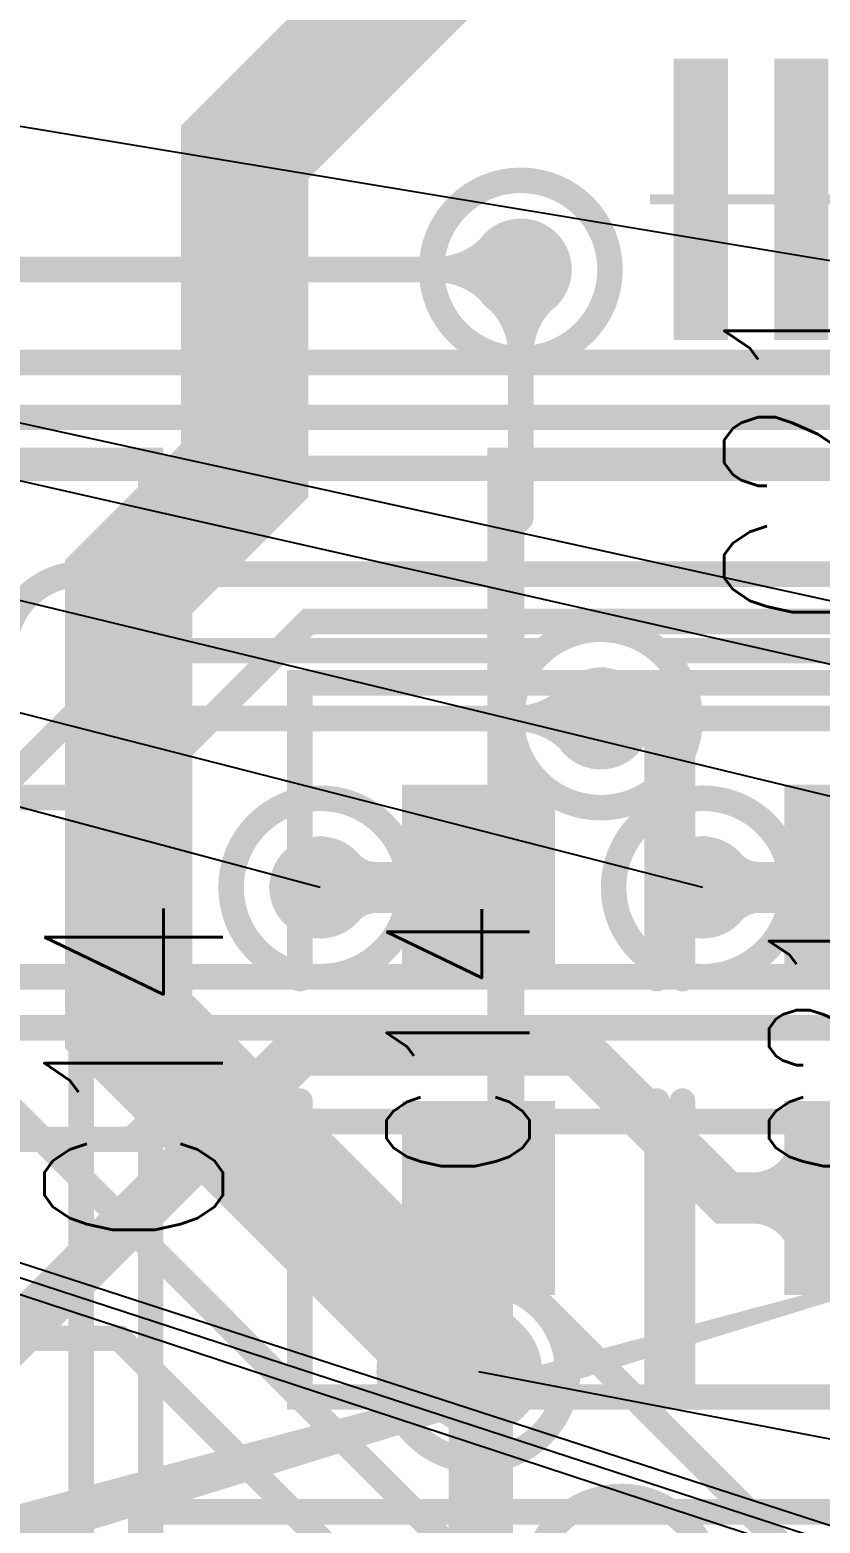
# Model space of a CAD drawing. Extents: x -4539 to 5978, y -4736 to 3041.
# Drawn here: x 1892.1 to 2047, y 840.3 to 1133 of the extents above; entities that cross this region are included whole.
import ezdxf
from ezdxf.enums import TextEntityAlignment as Align

# ---------------------------------------------------------------- set-up
doc = ezdxf.new("R2010")
doc.units = 0
for name, pattern in [('SIG_108', [2, 1, 1]), ('SIG_14', [2, 1, 1]), ('SIG_15', [2, 1, 1]), ('SIG_16', [2, 1, 1]), ('SIG_173', [2, 1, 1]), ('SIG_195', [2, 1, 1]), ('SIG_196', [2, 1, 1]), ('SIG_20', [2, 1, 1]), ('SIG_22', [2, 1, 1]), ('SIG_24', [2, 1, 1]), ('SIG_25', [2, 1, 1]), ('SIG_26', [2, 1, 1]), ('SIG_27', [2, 1, 1]), ('SIG_58', [2, 1, 1]), ('SIG_69', [2, 1, 1]), ('SIG_94', [2, 1, 1])]:
    doc.linetypes.add(name, pattern=pattern)
doc.layers.get('0').update_dxf_attribs({"color": 254, "linetype": 'CONTINUOUS'})
for name, color, linetype in [('DRIL_NPLTE_THRU_01', 16, 'CONTINUOUS'), ('DRIL_NPLTE_THRU_02', 2, 'CONTINUOUS'), ('DRIL_NPLTE_THRU_03', 34, 'CONTINUOUS'), ('DRIL_NPLTE_THRU_04', 96, 'CONTINUOUS'), ('DRIL_NPLTE_THRU_05', 6, 'CONTINUOUS'), ('DRIL_NPLTE_THRU_06', 176, 'CONTINUOUS'), ('DRIL_PLTE_THRU_01', 16, 'CONTINUOUS'), ('DRIL_PLTE_THRU_02', 2, 'CONTINUOUS'), ('DRIL_PLTE_THRU_03', 34, 'CONTINUOUS'), ('DRIL_PLTE_THRU_04', 96, 'CONTINUOUS'), ('DRIL_PLTE_THRU_05', 6, 'CONTINUOUS'), ('DRIL_PLTE_THRU_06', 176, 'CONTINUOUS'), ('DRIL_SYMBOL', 254, 'CONTINUOUS'), ('LINK_00', 254, 'CONTINUOUS'), ('PADS_BOT', 5, 'CONTINUOUS'), ('PADS_INNER', 1, 'CONTINUOUS'), ('PADS_TOP', 1, 'CONTINUOUS'), ('PART_BOT_2DLINE_00', 4, 'CONTINUOUS'), ('PART_NAME_01', 6, 'CONTINUOUS'), ('PART_NAME_27', 3, 'CONTINUOUS'), ('PART_TOP_2DLINE_00', 6, 'CONTINUOUS'), ('POUR_OUTLINE_05', 216, 'CONTINUOUS'), ('POUR_VIATHERM_02', 56, 'CONTINUOUS'), ('POUR_VIATHERM_05', 216, 'CONTINUOUS'), ('POUR_VOID_02', 56, 'CONTINUOUS'), ('POUR_VOID_05', 216, 'CONTINUOUS'), ('TEAR_01', 1, 'CONTINUOUS'), ('TEAR_03', 43, 'CONTINUOUS'), ('TEAR_04', 3, 'CONTINUOUS'), ('TEAR_06', 5, 'CONTINUOUS'), ('TRACE_01', 1, 'CONTINUOUS'), ('TRACE_03', 43, 'CONTINUOUS'), ('TRACE_04', 3, 'CONTINUOUS'), ('TRACE_06', 5, 'CONTINUOUS'), ('VIAPTS', 1, 'CONTINUOUS')]:
    doc.layers.add(name, color=color, linetype=linetype)
doc.styles.add('W4', font='simplex', dxfattribs={"width": 0.75})
doc.styles.add('W5', font='simplex', dxfattribs={"width": 0.75})

# ---------------------------------------------------------------- blocks, each defined once
blk = doc.blocks.new('POUR_VOID_484')
at = {"layer": 'POUR_VOID_02', "const_width": 5}
blk.add_lwpolyline([(-4229.19, -5414, 1), (-4194.19, -5414, 1)], format="xyb", close=True, dxfattribs=at)
blk = doc.blocks.new('POUR_VOID_483')
at = {"layer": 'POUR_VOID_02', "const_width": 5}
blk.add_lwpolyline([(-4213.5, -5502, 1), (-4178.5, -5502, 1)], format="xyb", close=True, dxfattribs=at)
blk = doc.blocks.new('POUR_VOID_482')
at = {"layer": 'POUR_VOID_02', "const_width": 5}
blk.add_lwpolyline([(-4237.5, -5630, 1), (-4202.5, -5630, 1)], format="xyb", close=True, dxfattribs=at)
blk = doc.blocks.new('POUR_VOID_478')
at = {"layer": 'POUR_VOID_02', "const_width": 5}
blk.add_lwpolyline([(-4209.5, -5672, 1), (-4174.5, -5672, 1)], format="xyb", close=True, dxfattribs=at)
blk = doc.blocks.new('POUR_OUTLINE_418')
for name in ['POUR_VOID_484', 'POUR_VOID_483', 'POUR_VOID_482', 'POUR_VOID_478']:
    blk.add_blockref(name, (0, 0))
blk = doc.blocks.new('POUR_VIATHERM_845')
at = {"layer": 'POUR_VIATHERM_02'}
for points in [[(-4251, -5525.13), (-4251, -5525.13)], [(-4261, -5535.13), (-4261, -5535.13)], [(-4241, -5535.13), (-4241, -5535.13)], [(-4251, -5545.13), (-4251, -5545.13)]]:
    blk.add_lwpolyline(points, dxfattribs=at)
blk = doc.blocks.new('POUR_VIATHERM_850')
at = {"layer": 'POUR_VIATHERM_02'}
for points in [[(-4176, -5525.13), (-4176, -5525.13)], [(-4186, -5535.13), (-4186, -5535.13)], [(-4166, -5535.13), (-4166, -5535.13)], [(-4176, -5545.13), (-4176, -5545.13)]]:
    blk.add_lwpolyline(points, dxfattribs=at)
blk = doc.blocks.new('POUR_HEADER_0')
for name in ['POUR_OUTLINE_418', 'POUR_VIATHERM_845', 'POUR_VIATHERM_850']:
    blk.add_blockref(name, (6185, 6485))
blk = doc.blocks.new('POUR_VOID_146')
at = {"layer": 'POUR_VOID_05', "const_width": 5}
blk.add_lwpolyline([(-4268.5, -5535.13, 1), (-4233.5, -5535.13, 1)], format="xyb", close=True, dxfattribs=at)
blk = doc.blocks.new('POUR_VOID_25')
at = {"layer": 'POUR_VOID_05', "const_width": 5}
blk.add_lwpolyline([(-4193.5, -5535.13, 1), (-4158.5, -5535.13, 1)], format="xyb", close=True, dxfattribs=at)
blk = doc.blocks.new('POUR_VOID_24')
at = {"layer": 'POUR_VOID_05', "const_width": 5}
blk.add_lwpolyline([(-4209.5, -5672, 1), (-4174.5, -5672, 1)], format="xyb", close=True, dxfattribs=at)
blk = doc.blocks.new('POUR_OUTLINE_4')
at = {"layer": 'POUR_OUTLINE_05', "const_width": 5}
blk.add_lwpolyline([(-3987.93, -5758.55), (-3987.93, -5538.01, -0.398149), (-4010.6, -5529.94, -3.631524), (-4009.4, -5512.06, -0.360079), (-3987.93, -5505.99), (-3987.93, -5488.72), (-4088.46, -5488.72, -0.712246), (-4121.54, -5488.72), (-4184.6, -5488.72, -2.700481), (-4207.4, -5488.72), (-4297.89, -5488.72), (-4297.89, -5679.15, -0.327566)], format="xyb", dxfattribs=at)
for name in ['POUR_VOID_146', 'POUR_VOID_25', 'POUR_VOID_24']:
    blk.add_blockref(name, (0, 0))
blk = doc.blocks.new('POUR_VIATHERM_366')
at = {"layer": 'POUR_VIATHERM_05'}
for points in [[(-4220, -5620), (-4220, -5620)], [(-4230, -5630), (-4230, -5630)], [(-4210, -5630), (-4210, -5630)], [(-4220, -5640), (-4220, -5640)]]:
    blk.add_lwpolyline(points, dxfattribs=at)
blk = doc.blocks.new('POUR_HEADER_1')
for name in ['POUR_OUTLINE_4', 'POUR_VIATHERM_366']:
    blk.add_blockref(name, (5333.86, 5791.34))
blk = doc.blocks.new('POUR_VOID_189')
at = {"layer": 'POUR_VOID_05', "const_width": 5}
blk.add_lwpolyline([(-4229.19, -5414, 1), (-4194.19, -5414, 1)], format="xyb", close=True, dxfattribs=at)
blk = doc.blocks.new('POUR_VOID_187')
at = {"layer": 'POUR_VOID_05', "const_width": 5}
blk.add_lwpolyline([(-4312.89, -5488.72, -0.414214), (-4297.89, -5473.72), (-4119.84, -5473.72, -0.554043), (-4090.16, -5473.72), (-4089.29, -5473.72, -2.985255), (-4068.21, -5473.72), (-3987.93, -5473.72, -0.116345), (-3981.23, -5475.3, -0.156543), (-3972.5, -5472.5), (-3938.61, -5472.5, -1.384413), (-3905.39, -5472.5), (-3852.5, -5472.5), (-3852.5, -5462.8, -1.508829), (-3852.5, -5430.56), (-3852.5, -5117.51, -11.347787), (-3852.5, -5092.49), (-3852.5, -4987.5, -0.414214), (-3837.5, -4972.5), (-3692.5, -4972.5, -0.414214), (-3677.5, -4987.5), (-3677.5, -6127.5, -0.414214)], format="xyb", dxfattribs=at)
blk = doc.blocks.new('POUR_OUTLINE_162')
for name in ['POUR_VOID_187', 'POUR_VOID_189']:
    blk.add_blockref(name, (0, 0))
blk = doc.blocks.new('POUR_HEADER_3')
blk.add_blockref('POUR_OUTLINE_162', (6185, 6485))
blk = doc.blocks.new('SMOOTH_5')
at = {"const_width": 2.5}
blk.add_lwpolyline([(-1.25, 0, 1), (1.25, 0, 1)], format="xyb", close=True, dxfattribs=at)
blk = doc.blocks.new('PART_BODY_TOP_2')
at = {"layer": 'PART_TOP_2DLINE_00', "const_width": 5}
for points in [[(-12, 35), (-70, 35), (-70, -35), (-12, -35)], [(12, 35), (70, 35), (70, -35), (12, -35)]]:
    blk.add_lwpolyline(points, dxfattribs=at)
at = {"layer": 'PART_TOP_2DLINE_00'}
for p in [(-70, 35), (-12, 35), (12, 35), (70, 35), (-70, -35), (-12, -35), (12, -35), (70, -35)]:
    blk.add_blockref('SMOOTH_5', p, dxfattribs=at)
blk = doc.blocks.new('DRIL_SYMBOL_0')
at = {"layer": 'DRIL_SYMBOL', "const_width": 2}
for points in [[(0, -10), (0, 10)], [(-10, 0), (10, 0)]]:
    blk.add_lwpolyline(points, dxfattribs=at)
blk = doc.blocks.new('DRIL_HOLE_0')
blk.add_lwpolyline([(0, 0, 1), (0, 0, 1)], format="xyb", close=True)
blk.add_blockref('DRIL_SYMBOL_0', (0, 0))
blk = doc.blocks.new('PAD_2')
blk.add_lwpolyline([(0, 0, 1), (0, 0, 1)], format="xyb", close=True)
blk = doc.blocks.new('PAD_3')
at = {"const_width": 30}
blk.add_lwpolyline([(-19, 0), (19, 0)], dxfattribs=at)
blk = doc.blocks.new('STK_TOP_5')
at = {"layer": 'DRIL_PLTE_THRU_01'}
blk.add_blockref('DRIL_HOLE_0', (0, 0), dxfattribs=at)
at = {"layer": 'DRIL_PLTE_THRU_02'}
blk.add_blockref('DRIL_HOLE_0', (0, 0), dxfattribs=at)
at = {"layer": 'DRIL_PLTE_THRU_03'}
blk.add_blockref('DRIL_HOLE_0', (0, 0), dxfattribs=at)
at = {"layer": 'DRIL_PLTE_THRU_04'}
blk.add_blockref('DRIL_HOLE_0', (0, 0), dxfattribs=at)
at = {"layer": 'DRIL_PLTE_THRU_05'}
blk.add_blockref('DRIL_HOLE_0', (0, 0), dxfattribs=at)
at = {"layer": 'DRIL_PLTE_THRU_06'}
blk.add_blockref('DRIL_HOLE_0', (0, 0), dxfattribs=at)
at = {"layer": 'PADS_BOT'}
blk.add_blockref('PAD_2', (0, 0), dxfattribs=at)
at = {"layer": 'PADS_INNER'}
blk.add_blockref('PAD_2', (0, 0), dxfattribs=at)
at = {"layer": 'PADS_TOP'}
blk.add_blockref('PAD_3', (0, 0), dxfattribs=at)
blk = doc.blocks.new('SYM_TOP_4')
for name, p in [('PART_BODY_TOP_2', (0, 0)), ('STK_TOP_5', (-31, 0)), ('STK_TOP_5', (31, 0))]:
    blk.add_blockref(name, p)
blk = doc.blocks.new('PART_TOP_5')
blk.add_blockref('SYM_TOP_4', (0, 0))
at = {"layer": 'PART_NAME_01', "style": 'W5', "width": 0.75}
blk.add_text('C14', height=35, dxfattribs=at).set_placement((-40.6, 50.1))
at = {"layer": 'PART_NAME_27', "style": 'W4', "width": 0.75}
blk.add_text('C14', height=28, dxfattribs=at).set_placement((0, -10), align=Align.CENTER)
blk = doc.blocks.new('PART_TOP_13')
blk.add_blockref('SYM_TOP_4', (0, 0))
at = {"layer": 'PART_NAME_01', "style": 'W5', "width": 0.75}
blk.add_text('C21', height=35, dxfattribs=at).set_placement((80.46, -8.19))
at = {"layer": 'PART_NAME_27', "style": 'W4', "width": 0.75}
blk.add_text('C21', height=28, dxfattribs=at).set_placement((0, -10), align=Align.CENTER)
blk = doc.blocks.new('PART_BODY_TOP_7')
at = {"layer": 'PART_TOP_2DLINE_00', "const_width": 5}
blk.add_lwpolyline([(-157.48, -236.22), (-157.48, 236.22), (157.48, 236.22), (157.48, -236.22)], close=True, dxfattribs=at)
at = {"layer": 'PART_TOP_2DLINE_00'}
blk.add_blockref('SMOOTH_5', (-157.48, -236.22), dxfattribs=at)
blk = doc.blocks.new('SYM_TOP_9')
blk.add_blockref('PART_BODY_TOP_7', (0, 0))
blk = doc.blocks.new('PART_TOP_34')
blk.add_blockref('SYM_TOP_9', (0, 0))
blk = doc.blocks.new('PART_BODY_BOT_9')
at = {"layer": 'PART_BOT_2DLINE_00', "const_width": 5}
blk.add_lwpolyline([(-338.58, 265.75), (-42.32, 265.75), (-42.32, 232.53), (42.32, 232.53), (42.32, 265.75), (338.58, 265.75), (338.58, -265.75), (-338.58, -265.75)], close=True, dxfattribs=at)
at = {"layer": 'PART_BOT_2DLINE_00'}
for p in [(-338.58, 265.75), (-338.58, -265.75)]:
    blk.add_blockref('SMOOTH_5', p, dxfattribs=at)
blk = doc.blocks.new('PAD_12')
at = {"const_width": 10.63}
blk.add_lwpolyline([(-27.56, 0), (27.56, 0)], dxfattribs=at)
blk = doc.blocks.new('STK_BOT_15')
at = {"layer": 'DRIL_NPLTE_THRU_01'}
blk.add_blockref('DRIL_HOLE_0', (0, 0), dxfattribs=at)
at = {"layer": 'DRIL_NPLTE_THRU_02'}
blk.add_blockref('DRIL_HOLE_0', (0, 0), dxfattribs=at)
at = {"layer": 'DRIL_NPLTE_THRU_03'}
blk.add_blockref('DRIL_HOLE_0', (0, 0), dxfattribs=at)
at = {"layer": 'DRIL_NPLTE_THRU_04'}
blk.add_blockref('DRIL_HOLE_0', (0, 0), dxfattribs=at)
at = {"layer": 'DRIL_NPLTE_THRU_05'}
blk.add_blockref('DRIL_HOLE_0', (0, 0), dxfattribs=at)
at = {"layer": 'DRIL_NPLTE_THRU_06'}
blk.add_blockref('DRIL_HOLE_0', (0, 0), dxfattribs=at)
at = {"layer": 'PADS_BOT'}
blk.add_blockref('PAD_12', (0, 0), dxfattribs=at)
at = {"layer": 'PADS_INNER'}
blk.add_blockref('PAD_2', (0, 0), dxfattribs=at)
at = {"layer": 'PADS_TOP'}
blk.add_blockref('PAD_2', (0, 0), dxfattribs=at)
blk = doc.blocks.new('SYM_BOT_11')
for name, p in [('PART_BODY_BOT_9', (0, 0)), ('STK_BOT_15', (-389.76, 226.38)), ('STK_BOT_15', (-389.76, 206.69))]:
    blk.add_blockref(name, p)
blk = doc.blocks.new('PART_BOT_37')
blk.add_blockref('SYM_BOT_11', (0, 0))
blk = doc.blocks.new('PART_BOT_39')
blk.add_blockref('SYM_BOT_11', (0, 0))
blk = doc.blocks.new('TRACE_532')
at = {"layer": 'TRACE_01', "linetype": 'SIG_14', "const_width": 5}
blk.add_lwpolyline([(1535.43, 964.57), (1555.12, 984.25), (1579.64, 984.25), (1594.49, 999.1), (1594.49, 1008.78), (1606.99, 1021.28), (1631.58, 1021.28), (1664.03, 1053.72), (1706.77, 1053.72), (1710.08, 1057.03), (2104.47, 1057.03), (2121.25, 1040.25)], dxfattribs=at)
blk = doc.blocks.new('TEAR_2008008000061')
at = {"const_width": 5}
for points in [[(16.5, 0, -0.196262), (6.21, 4.2)], [(16.5, 0, -0.067729), (7.4, 1.24)], [(16.5, 0, 0.196262), (6.21, -4.2)], [(16.5, 0, 0.067729), (7.4, -1.24)]]:
    blk.add_lwpolyline(points, format="xyb", dxfattribs=at)
for p in [(6.21, 4.2), (7.4, 1.24), (7.4, -1.24), (16.5, 0), (16.5, 0), (16.5, 0), (16.5, 0), (6.21, -4.2)]:
    blk.add_blockref('SMOOTH_5', p)
blk = doc.blocks.new('TRACE_526')
at = {"layer": 'TRACE_06', "linetype": 'SIG_15', "const_width": 5}
blk.add_lwpolyline([(2004, 998), (2127.26, 998), (2181.1, 1051.84), (2181.1, 1099.76)], dxfattribs=at)
at = {"layer": 'TEAR_06'}
blk.add_blockref('TEAR_2008008000061', (2004, 998), dxfattribs=at)
at = {"layer": 'TRACE_06'}
for p in [(2181.1, 1099.76), (2181.1, 1051.84), (2004, 998), (2127.26, 998)]:
    blk.add_blockref('SMOOTH_5', p, dxfattribs=at)
blk = doc.blocks.new('TEAR_2008008000063')
at = {"const_width": 5}
for points in [[(-16.5, 0, 0.196262), (-6.21, 4.2)], [(-16.5, 0, 0.067729), (-7.4, 1.24)], [(-16.5, 0, -0.196262), (-6.21, -4.2)], [(-16.5, 0, -0.067729), (-7.4, -1.24)]]:
    blk.add_lwpolyline(points, format="xyb", dxfattribs=at)
for p in [(-6.21, 4.2), (-7.4, 1.24), (-16.5, 0), (-16.5, 0), (-16.5, 0), (-16.5, 0), (-7.4, -1.24), (-6.21, -4.2)]:
    blk.add_blockref('SMOOTH_5', p)
blk = doc.blocks.new('TRACE_528')
at = {"layer": 'TRACE_01', "linetype": 'SIG_15', "const_width": 5}
blk.add_lwpolyline([(1574.8, 964.57), (1592.15, 947.22), (1677.72, 947.22), (1712.94, 982.44), (1884.51, 982.44), (1900.07, 998), (2004, 998)], dxfattribs=at)
at = {"layer": 'TEAR_01'}
blk.add_blockref('TEAR_2008008000063', (2004, 998), dxfattribs=at)
at = {"layer": 'TRACE_01'}
for p in [(1900.07, 998), (2004, 998)]:
    blk.add_blockref('SMOOTH_5', p, dxfattribs=at)
blk = doc.blocks.new('TRACE_416')
at = {"layer": 'TRACE_03', "linetype": 'SIG_16', "const_width": 5}
blk.add_lwpolyline([(1552, 946), (1626.88, 946), (1631.38, 950.5), (1776.33, 950.5), (1789.46, 937.37), (2100.23, 937.37), (2120.86, 958), (2144, 958)], dxfattribs=at)
blk = doc.blocks.new('SMOOTH_10')
at = {"const_width": 5}
blk.add_lwpolyline([(-2.5, 0, 1), (2.5, 0, 1)], format="xyb", close=True, dxfattribs=at)
blk = doc.blocks.new('TEAR_2008008000100')
at = {"const_width": 10}
for points in [[(7.78, 7.78, -0.196261), (0.95, 4.91)], [(7.78, 7.78, 0.196261), (4.91, 0.95)]]:
    blk.add_lwpolyline(points, format="xyb", dxfattribs=at)
for p in [(7.78, 7.78), (7.78, 7.78), (0.95, 4.91), (4.91, 0.95)]:
    blk.add_blockref('SMOOTH_10', p)
blk = doc.blocks.new('TEAR_2008008000101')
at = {"const_width": 10}
for points in [[(-21.2, 0, 0.292603), (-10, 7.17)], [(-21.2, 0, -0.292603), (-10, -7.17)]]:
    blk.add_lwpolyline(points, format="xyb", dxfattribs=at)
blk.add_lwpolyline([(-21.2, 0), (-10, 0)], dxfattribs=at)
for p in [(-10, 7.17), (-21.2, 0), (-21.2, 0), (-21.2, 0), (-10, 0), (-10, -7.17)]:
    blk.add_blockref('SMOOTH_10', p)
blk = doc.blocks.new('TRACE_892')
at = {"layer": 'TRACE_01', "linetype": 'SIG_20', "const_width": 10}
blk.add_lwpolyline([(1871, 859), (1945, 933), (1999.57, 933), (2028.57, 904), (2055, 904)], dxfattribs=at)
at = {"layer": 'TEAR_01'}
for name, p in [('TEAR_2008008000101', (2055, 904)), ('TEAR_2008008000100', (1871, 859))]:
    blk.add_blockref(name, p, dxfattribs=at)
at = {"layer": 'TRACE_01'}
for p in [(1945, 933), (1999.57, 933), (2028.57, 904), (2055, 904), (1871, 859)]:
    blk.add_blockref('SMOOTH_10', p, dxfattribs=at)
blk = doc.blocks.new('TRACE_1300')
at = {"layer": 'TRACE_03', "linetype": 'SIG_22', "const_width": 5}
blk.add_lwpolyline([(1271, 1037), (1304.5, 1003.5), (1531.64, 1003.5), (1536.39, 998.75), (1733.75, 998.75), (1750, 982.5), (1912.12, 982.5), (1946.62, 1017), (2095, 1017)], dxfattribs=at)
at = {"layer": 'TRACE_03'}
for p in [(1946.62, 1017), (1912.12, 982.5)]:
    blk.add_blockref('SMOOTH_5', p, dxfattribs=at)
blk = doc.blocks.new('TRACE_1830')
at = {"layer": 'TRACE_01', "linetype": 'SIG_24', "const_width": 5}
blk.add_lwpolyline([(1478.72, 1003.94), (1478.72, 1021.79), (1529.61, 1072.68), (1571.53, 1072.68), (1580.49, 1063.72), (1702.63, 1063.72), (1706.67, 1067.77), (2193.39, 1067.77), (2199.12, 1073.5), (2274.62, 1073.5), (2294.81, 1053.32), (2340.68, 1053.32)], dxfattribs=at)
blk = doc.blocks.new('TRACE_392')
at = {"layer": 'TRACE_01', "linetype": 'SIG_25', "const_width": 5}
blk.add_lwpolyline([(1614.17, 1003.94), (1632.52, 1007.44), (1668.8, 1043.72), (1710.91, 1043.72), (1714.22, 1047.03), (2089.72, 1047.03), (2114, 1022.75), (2188.87, 1022.75), (2199.12, 1033), (2278, 1033)], dxfattribs=at)
blk = doc.blocks.new('TRACE_580')
at = {"layer": 'TRACE_03', "linetype": 'SIG_26', "const_width": 5}
blk.add_lwpolyline([(1552, 906), (1552.58, 905.42), (1565.66, 918.5), (1580.44, 918.5), (1584.94, 923), (1661.25, 923), (1668.75, 915.5), (1912.12, 915.5), (1915.62, 919), (2144, 919)], dxfattribs=at)
at = {"layer": 'TRACE_03'}
for p in [(1915.62, 919), (1912.12, 915.5)]:
    blk.add_blockref('SMOOTH_5', p, dxfattribs=at)
blk = doc.blocks.new('TRACE_426')
at = {"layer": 'TRACE_03', "linetype": 'SIG_27', "const_width": 5}
blk.add_lwpolyline([(1515.75, 946), (1516.33, 945.42), (1529.41, 958.5), (1535.8, 958.5), (1540.8, 963.5), (1578.27, 963.5), (1581.27, 960.5), (1854.54, 960.5), (1867.67, 947.37), (2090.39, 947.37), (2118.52, 975.5), (2153, 975.5), (2166, 962.5), (2189.5, 962.5), (2205, 978)], dxfattribs=at)
blk = doc.blocks.new('TEAR_2008008000258')
at = {"const_width": 5}
for points in [[(0, -16.5, 0.196262), (-4.2, -6.21)], [(0, -16.5, 0.067729), (-1.24, -7.4)], [(0, -16.5, -0.196262), (4.2, -6.21)], [(0, -16.5, -0.067729), (1.24, -7.4)]]:
    blk.add_lwpolyline(points, format="xyb", dxfattribs=at)
for p in [(-4.2, -6.21), (-1.24, -7.4), (1.24, -7.4), (4.2, -6.21), (0, -16.5), (0, -16.5), (0, -16.5), (0, -16.5)]:
    blk.add_blockref('SMOOTH_5', p)
blk = doc.blocks.new('TRACE_1440')
at = {"layer": 'TRACE_04', "linetype": 'SIG_58', "const_width": 5}
blk.add_lwpolyline([(1988.31, 1086), (1988.31, 1037.28)], dxfattribs=at)
at = {"layer": 'TEAR_04'}
blk.add_blockref('TEAR_2008008000258', (1988.31, 1086), dxfattribs=at)
at = {"layer": 'TRACE_04'}
for p in [(1988.31, 1086), (1988.31, 1037.28)]:
    blk.add_blockref('SMOOTH_5', p, dxfattribs=at)
blk = doc.blocks.new('TEAR_2008008000261')
at = {"const_width": 5}
for points in [[(-16.5, 0, 0.196262), (-6.21, 4.2)], [(-16.5, 0, 0.067729), (-7.4, 1.24)], [(-16.5, 0, -0.196262), (-6.21, -4.2)], [(-16.5, 0, -0.067729), (-7.4, -1.24)]]:
    blk.add_lwpolyline(points, format="xyb", dxfattribs=at)
for p in [(-6.21, 4.2), (-7.4, 1.24), (-16.5, 0), (-16.5, 0), (-16.5, 0), (-16.5, 0), (-7.4, -1.24), (-6.21, -4.2)]:
    blk.add_blockref('SMOOTH_5', p)
blk = doc.blocks.new('TRACE_1446')
at = {"layer": 'TRACE_03', "linetype": 'SIG_58', "const_width": 5}
blk.add_lwpolyline([(1340.79, 1109.79), (1758.78, 1109.79), (1782.57, 1086), (1988.31, 1086)], dxfattribs=at)
at = {"layer": 'TEAR_03'}
blk.add_blockref('TEAR_2008008000261', (1988.31, 1086), dxfattribs=at)
at = {"layer": 'TRACE_03'}
blk.add_blockref('SMOOTH_5', (1988.31, 1086), dxfattribs=at)
blk = doc.blocks.new('TRACE_820')
at = {"layer": 'TRACE_03', "linetype": 'SIG_69', "const_width": 5}
blk.add_lwpolyline([(1439, 946), (1463.77, 921.23), (1475.02, 921.23), (1509.75, 886.5), (1653.75, 886.5), (1655.75, 888.5), (1701.5, 888.5), (1729.5, 860.5), (1805, 860.5), (1821, 876.5), (1909.62, 876.5), (1958.12, 828), (2008, 828)], dxfattribs=at)
at = {"layer": 'TRACE_03'}
blk.add_blockref('SMOOTH_5', (1909.62, 876.5), dxfattribs=at)
blk = doc.blocks.new('TRACE_1286')
at = {"layer": 'TRACE_06', "linetype": 'SIG_94', "const_width": 5}
blk.add_lwpolyline([(1810, 1000), (2038, 772), (2041.75, 772), (2092.75, 721), (2092.75, 720), (2111.51, 701.25), (2127.71, 701.25), (2278.5, 550.46), (2278.5, 505.88), (2359.4, 424.98), (2359.4, 414.25)], dxfattribs=at)
blk = doc.blocks.new('TEAR_2008008000515')
at = {"const_width": 5}
for points in [[(16.15, 0, -0.196261), (6.08, 4.11)], [(16.15, 0, -0.067729), (7.24, 1.21)], [(16.15, 0, 0.196261), (6.08, -4.11)], [(16.15, 0, 0.067729), (7.24, -1.21)]]:
    blk.add_lwpolyline(points, format="xyb", dxfattribs=at)
for p in [(6.08, 4.11), (7.24, 1.21), (7.24, -1.21), (16.15, 0), (16.15, 0), (16.15, 0), (16.15, 0), (6.08, -4.11)]:
    blk.add_blockref('SMOOTH_5', p)
blk = doc.blocks.new('TEAR_2008008000516')
at = {"const_width": 5}
for points in [[(-11.67, 11.67, 0.196262), (-1.42, 7.36)], [(-11.67, 11.67, -0.196262), (-7.36, 1.42)], [(-11.67, 11.67, 0.067729), (-4.35, 6.11)], [(-11.67, 11.67, -0.067729), (-6.11, 4.35)]]:
    blk.add_lwpolyline(points, format="xyb", dxfattribs=at)
for p in [(-11.67, 11.67), (-11.67, 11.67), (-11.67, 11.67), (-11.67, 11.67), (-1.42, 7.36), (-6.11, 4.35), (-4.35, 6.11), (-7.36, 1.42)]:
    blk.add_blockref('SMOOTH_5', p)
blk = doc.blocks.new('TRACE_486')
at = {"layer": 'TRACE_01', "linetype": 'SIG_108', "const_width": 5}
blk.add_lwpolyline([(1653.54, 846.46), (1672.3, 846.46), (1679.34, 853.5), (1721.18, 853.5), (1769.7, 804.97), (1790.68, 804.97), (1816.66, 778.99), (1853.7, 778.99), (1866.61, 766.09), (1866.61, 729.64), (1911.67, 684.58), (1928.42, 684.58), (1943, 670)], dxfattribs=at)
at = {"layer": 'TEAR_01'}
for name, p in [('TEAR_2008008000515', (1653.54, 846.46)), ('TEAR_2008008000516', (1943, 670))]:
    blk.add_blockref(name, p, dxfattribs=at)
at = {"layer": 'TRACE_01'}
for p in [(1679.34, 853.5), (1721.18, 853.5), (1653.54, 846.46), (1672.3, 846.46), (1769.7, 804.97), (1790.68, 804.97), (1816.66, 778.99), (1853.7, 778.99), (1866.61, 766.09), (1866.61, 729.64), (1911.67, 684.58), (1928.42, 684.58), (1943, 670)]:
    blk.add_blockref('SMOOTH_5', p, dxfattribs=at)
blk = doc.blocks.new('TEAR_0009009000823')
at = {"const_width": 10}
blk.add_lwpolyline([(-16.81, 0), (-3.54, -3.54), (-15, 0), (-3.54, 3.54)], close=True, dxfattribs=at)
blk = doc.blocks.new('TRACE_1718')
at = {"layer": 'TEAR_01'}
blk.add_blockref('TEAR_0009009000823', (1870, 829), dxfattribs=at)
blk = doc.blocks.new('TEAR_2008008000984')
at = {"const_width": 10}
for points in [[(11, 0, -0.196262), (4.14, 2.8)], [(11, 0, 0.196262), (4.14, -2.8)]]:
    blk.add_lwpolyline(points, format="xyb", dxfattribs=at)
for p in [(4.14, 2.8), (11, 0), (11, 0), (4.14, -2.8)]:
    blk.add_blockref('SMOOTH_10', p)
blk = doc.blocks.new('TRACE_182')
at = {"layer": 'TRACE_01', "linetype": 'SIG_173', "const_width": 10}
blk.add_lwpolyline([(1949, 964.87), (1980, 964.87), (1980, 966)], dxfattribs=at)
at = {"layer": 'TEAR_01'}
blk.add_blockref('TEAR_2008008000984', (1949, 964.87), dxfattribs=at)
at = {"layer": 'TRACE_01'}
for p in [(1949, 964.87), (1980, 966), (1980, 964.87)]:
    blk.add_blockref('SMOOTH_10', p, dxfattribs=at)
blk = doc.blocks.new('TEAR_2008008000987')
at = {"const_width": 10}
for points in [[(11, 0, -0.196262), (4.14, 2.8)], [(11, 0, 0.196262), (4.14, -2.8)]]:
    blk.add_lwpolyline(points, format="xyb", dxfattribs=at)
for p in [(4.14, 2.8), (11, 0), (11, 0), (4.14, -2.8)]:
    blk.add_blockref('SMOOTH_10', p)
blk = doc.blocks.new('TRACE_184')
at = {"layer": 'TRACE_01', "linetype": 'SIG_173', "const_width": 10}
blk.add_lwpolyline([(2024, 964.87), (2055, 964.87), (2055, 966)], dxfattribs=at)
at = {"layer": 'TEAR_01'}
blk.add_blockref('TEAR_2008008000987', (2024, 964.87), dxfattribs=at)
at = {"layer": 'TRACE_01'}
for p in [(2024, 964.87), (2055, 966), (2055, 964.87)]:
    blk.add_blockref('SMOOTH_10', p, dxfattribs=at)
blk = doc.blocks.new('SMOOTH_25')
at = {"const_width": 12.5}
blk.add_lwpolyline([(-6.25, 0, 1), (6.25, 0, 1)], format="xyb", close=True, dxfattribs=at)
blk = doc.blocks.new('TEAR_2008008001138')
at = {"const_width": 10}
for points in [[(0, 11, -0.196262), (-2.8, 4.14)], [(0, 11, 0.196262), (2.8, 4.14)]]:
    blk.add_lwpolyline(points, format="xyb", dxfattribs=at)
for p in [(0, 11), (0, 11), (-2.8, 4.14), (2.8, 4.14)]:
    blk.add_blockref('SMOOTH_10', p)
blk = doc.blocks.new('TEAR_2008008001139')
at = {"const_width": 10}
for points in [[(0, -25.2, 0.320465), (-8, -14)], [(0, -25.2, -0.320465), (8, -14)]]:
    blk.add_lwpolyline(points, format="xyb", dxfattribs=at)
blk.add_lwpolyline([(0, -25.2), (0, -14)], dxfattribs=at)
for p in [(-8, -14), (0, -14), (8, -14), (0, -25.2), (0, -25.2), (0, -25.2)]:
    blk.add_blockref('SMOOTH_10', p)
blk = doc.blocks.new('TRACE_168')
at = {"layer": 'TRACE_01', "linetype": 'SIG_195', "const_width": 10}
blk.add_lwpolyline([(1980, 870), (1980, 904)], dxfattribs=at)
at = {"layer": 'TEAR_01'}
for name, p in [('TEAR_2008008001139', (1980, 904)), ('TEAR_2008008001138', (1980, 870))]:
    blk.add_blockref(name, p, dxfattribs=at)
at = {"layer": 'TRACE_01'}
for p in [(1980, 904), (1980, 870)]:
    blk.add_blockref('SMOOTH_10', p, dxfattribs=at)
blk = doc.blocks.new('TEAR_2008008001144')
at = {"const_width": 10}
for points in [[(-4.47, 4.47, 0.196261), (-0.55, 2.82)], [(-4.47, 4.47, -0.196261), (-2.82, 0.55)]]:
    blk.add_lwpolyline(points, format="xyb", dxfattribs=at)
for p in [(-4.47, 4.47), (-4.47, 4.47), (-0.55, 2.82), (-2.82, 0.55)]:
    blk.add_blockref('SMOOTH_10', p)
blk = doc.blocks.new('TRACE_166')
at = {"layer": 'TRACE_01', "linetype": 'SIG_195', "const_width": 10}
blk.add_lwpolyline([(1979.17, 870), (1979.17, 824.33), (1992.52, 810.98)], dxfattribs=at)
at = {"layer": 'TEAR_01'}
blk.add_blockref('TEAR_2008008001144', (1992.52, 810.98), dxfattribs=at)
at = {"layer": 'TRACE_01'}
for p in [(1979.17, 870), (1979.17, 824.33), (1992.52, 810.98)]:
    blk.add_blockref('SMOOTH_10', p, dxfattribs=at)
blk = doc.blocks.new('DRIL_SYMBOL_7')
at = {"layer": 'DRIL_SYMBOL', "const_width": 2}
for points in [[(0, -10), (0, 10)], [(-10, 0), (10, 0)]]:
    blk.add_lwpolyline(points, dxfattribs=at)
blk = doc.blocks.new('DRIL_HOLE_7')
at = {"const_width": 3.5}
blk.add_lwpolyline([(-1.75, 0, 1), (1.75, 0, 1)], format="xyb", close=True, dxfattribs=at)
blk.add_blockref('DRIL_SYMBOL_7', (0, 0))
blk = doc.blocks.new('PAD_15')
at = {"const_width": 10}
blk.add_lwpolyline([(0, -5, 1), (0, 5, 1)], format="xyb", close=True, dxfattribs=at)
blk = doc.blocks.new('STK_TOP_26')
at = {"layer": 'DRIL_PLTE_THRU_01'}
blk.add_blockref('DRIL_HOLE_7', (0, 0), dxfattribs=at)
at = {"layer": 'DRIL_PLTE_THRU_02'}
blk.add_blockref('DRIL_HOLE_7', (0, 0), dxfattribs=at)
at = {"layer": 'DRIL_PLTE_THRU_03'}
blk.add_blockref('DRIL_HOLE_7', (0, 0), dxfattribs=at)
at = {"layer": 'DRIL_PLTE_THRU_04'}
blk.add_blockref('DRIL_HOLE_7', (0, 0), dxfattribs=at)
at = {"layer": 'DRIL_PLTE_THRU_05'}
blk.add_blockref('DRIL_HOLE_7', (0, 0), dxfattribs=at)
at = {"layer": 'DRIL_PLTE_THRU_06'}
blk.add_blockref('DRIL_HOLE_7', (0, 0), dxfattribs=at)
at = {"layer": 'PADS_BOT'}
blk.add_blockref('PAD_15', (0, 0), dxfattribs=at)
at = {"layer": 'PADS_INNER'}
blk.add_blockref('PAD_15', (0, 0), dxfattribs=at)
at = {"layer": 'PADS_TOP'}
blk.add_blockref('PAD_15', (0, 0), dxfattribs=at)
blk = doc.blocks.new('SYM_TOP_2')
blk.add_blockref('STK_TOP_26', (0, 0))

msp = doc.modelspace()

# ---------------------------------------------------------------- linework, layer by layer
at = {"layer": 'LINK_00', "linetype": 'SIG_196'}
msp.add_line((2240, 1056), (166.14, 1400), dxfattribs=at)
at = {"layer": 'LINK_00', "linetype": 'SIG_173'}
for p, q in [((2175, 980), (322.05, 1400)), ((322.05, 1400), (2332, 748)), ((2072, 829), (322.05, 1400)), ((1949, 964.87), (322.05, 1400)), ((2236, 980), (322.05, 1400)), ((2086.29, 973.72), (322.05, 1400)), ((2024, 964.87), (322.05, 1400)), ((322.05, 1400), (2405, 716))]:
    msp.add_line(p, q, dxfattribs=at)
at = {"layer": 'LINK_00', "linetype": 'SIG_195'}
msp.add_line((1980, 870), (2194.88, 828.7), dxfattribs=at)
at = {"layer": 'TRACE_01', "linetype": 'SIG_195', "const_width": 10}
msp.add_lwpolyline([(1979.17, 870), (1980, 870)], dxfattribs=at)
at = {"layer": 'TRACE_04', "linetype": 'SIG_58', "const_width": 5}
for points in [[(1986.5, 1035.47), (1988.31, 1037.28)], [(1986.5, 1035.47), (1986.5, 998)], [(1986.5, 998), (1986.5, 889), (2130.01, 745.49), (2130.01, 725)]]:
    msp.add_lwpolyline(points, dxfattribs=at)
at = {"layer": 'TRACE_06', "linetype": 'SIG_195', "const_width": 25}
for points in [[(1911.42, 1001.54), (1911.42, 1023.84), (1934.18, 1046.6), (1934.18, 1109.01), (2057.02, 1231.85), (2191.61, 1231.85), (2277.05, 1317.28), (2277.05, 1395)], [(1911.42, 1001.54), (1911.42, 938.58), (1980, 870)]]:
    msp.add_lwpolyline(points, dxfattribs=at)

# ---------------------------------------------------------------- block references
at = {"linetype": 'SIG_173'}
msp.add_blockref('POUR_HEADER_0', (15, 15), dxfattribs=at)
at = {"linetype": 'SIG_196'}
msp.add_blockref('POUR_HEADER_3', (15, 15), dxfattribs=at)
at = {"xscale": -1, "rotation": -270}
for name, p in [('PART_BOT_39', (1650, 710)), ('PART_BOT_37', (2250, 710))]:
    msp.add_blockref(name, p, dxfattribs=at)
for name in ['TRACE_1446', 'TRACE_526', 'TRACE_1440', 'TRACE_1830', 'TRACE_532', 'TRACE_392', 'TRACE_1300', 'TRACE_528', 'TRACE_1286', 'TRACE_426', 'TRACE_182', 'TRACE_184', 'TRACE_416', 'TRACE_820', 'TRACE_892', 'TRACE_580', 'TRACE_168', 'TRACE_1718', 'TRACE_166', 'TRACE_486']:
    msp.add_blockref(name, (0, 0))
for name, p, rotation in [('PART_TOP_13', (2055, 935), 90), ('PART_TOP_5', (1980, 935), 90), ('PART_TOP_34', (2150, 685), 270)]:
    msp.add_blockref(name, p, dxfattribs=dict(rotation=rotation))
at = {"linetype": 'SIG_195'}
msp.add_blockref('POUR_HEADER_1', (866.14, 708.66), dxfattribs=at)
at = {"layer": 'TRACE_01'}
for p in [(1979.17, 870), (1980, 870)]:
    msp.add_blockref('SMOOTH_10', p, dxfattribs=at)
at = {"layer": 'TRACE_04'}
for p in [(1988.31, 1037.28), (1986.5, 1035.47), (1986.5, 1035.47), (1986.5, 998), (1986.5, 998), (1986.5, 889)]:
    msp.add_blockref('SMOOTH_5', p, dxfattribs=at)
at = {"layer": 'TRACE_06'}
for p in [(1934.18, 1109.01), (1934.18, 1046.6), (1911.42, 1023.84), (1911.42, 1001.54), (1911.42, 1001.54), (1911.42, 938.58), (1980, 870)]:
    msp.add_blockref('SMOOTH_25', p, dxfattribs=at)
at = {"layer": 'VIAPTS', "linetype": 'SIG_58'}
msp.add_blockref('SYM_TOP_2', (1988.31, 1086), dxfattribs=at)
at = {"layer": 'VIAPTS', "linetype": 'SIG_15'}
msp.add_blockref('SYM_TOP_2', (2004, 998), dxfattribs=at)
at = {"layer": 'VIAPTS', "linetype": 'SIG_173'}
for p in [(1949, 964.87), (2024, 964.87)]:
    msp.add_blockref('SYM_TOP_2', p, dxfattribs=at)
at = {"layer": 'VIAPTS', "linetype": 'SIG_195'}
msp.add_blockref('SYM_TOP_2', (1980, 870), dxfattribs=at)

doc.saveas('drawing.dxf')
